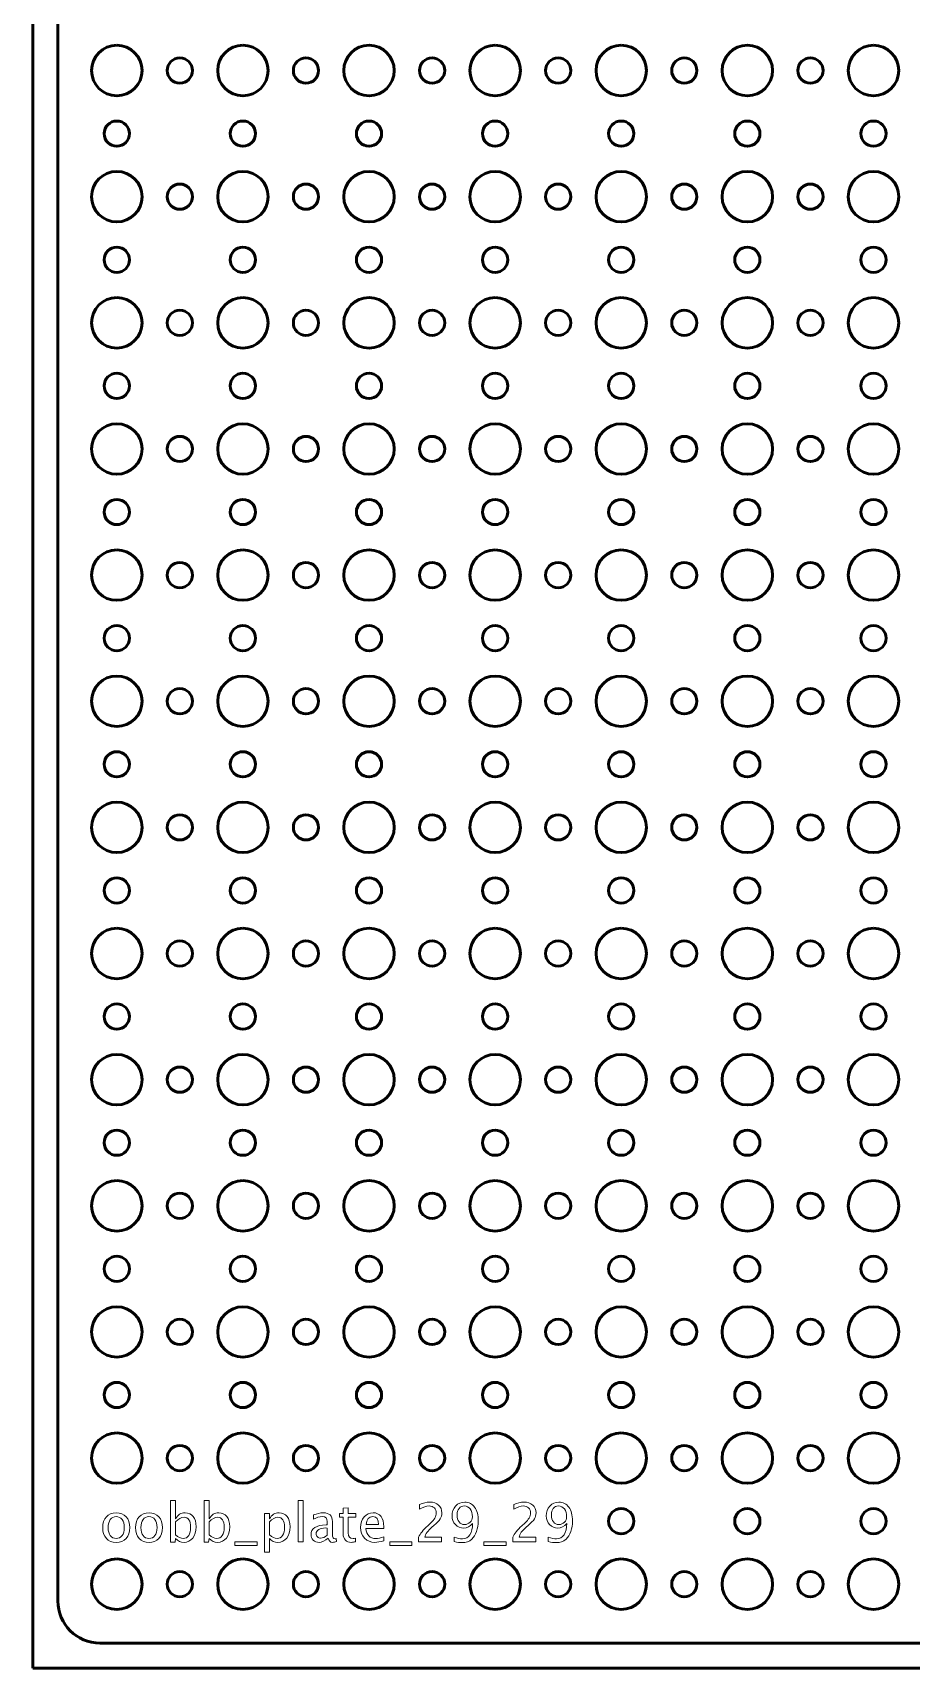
# Model space of a CAD drawing. Header units: centimetres. Extents: x -60 to 64, y -83 to 107.
# Drawn here: x -22 to -11.55, y 32 to 51.45 of the extents above; entities that cross this region are included whole.
import ezdxf

# ---------------------------------------------------------------- set-up
doc = ezdxf.new("R2010")
doc.units = ezdxf.units.CM
doc.header["$MEASUREMENT"] = 0
doc.layers.add('Layer 1', color=7, linetype='Continuous')

msp = doc.modelspace()

# ---------------------------------------------------------------- linework, layer by layer
at = {"layer": 'Layer 1', "color": 4, "lineweight": 53}
msp.add_lwpolyline([(-22, 32), (22, 32), (22, 76), (-22, 76), (-22, 32)], close=True, dxfattribs=at)
at = {"layer": 'Layer 1', "color": 6, "lineweight": 53}
for centre, major_axis in [((-20.99999, 50.99999), (0, 0.30001)), ((-19.49999, 50.99999), (0, 0.30001)), ((-17.99999, 50.99999), (0, 0.30001)), ((-16.49999, 50.99999), (0, 0.30001)), ((-14.99999, 50.99999), (0, 0.30001)), ((-13.49999, 50.99999), (0, 0.30001)), ((-11.99999, 50.99999), (0, 0.30001)), ((-20.25, 51), (0, 0.15)), ((-18.75, 51), (0, 0.15)), ((-17.25, 51), (0, 0.15)), ((-15.75, 51), (0, 0.15)), ((-14.25, 51), (0, 0.15)), ((-12.75, 51), (0, 0.15)), ((-21, 50.25), (0, 0.15)), ((-19.5, 50.25), (0, 0.15)), ((-18, 50.25), (0, 0.15)), ((-16.5, 50.25), (0, 0.15)), ((-15, 50.25), (0, 0.15)), ((-13.5, 50.25), (0, 0.15)), ((-12, 50.25), (0, 0.15)), ((-20.99999, 49.49999), (0, 0.30001)), ((-19.49999, 49.49999), (0, 0.30001)), ((-17.99999, 49.49999), (0, 0.30001)), ((-16.49999, 49.49999), (0, 0.30001)), ((-14.99999, 49.49999), (0, 0.30001)), ((-13.49999, 49.49999), (0, 0.30001)), ((-11.99999, 49.49999), (0, 0.30001)), ((-20.25, 49.5), (0, 0.15)), ((-18.75, 49.5), (0, 0.15)), ((-17.25, 49.5), (0, 0.15)), ((-15.75, 49.5), (0, 0.15)), ((-14.25, 49.5), (0, 0.15)), ((-12.75, 49.5), (0, 0.15)), ((-21, 48.75), (0, 0.15)), ((-19.5, 48.75), (0, 0.15)), ((-18, 48.75), (0, 0.15)), ((-16.5, 48.75), (0, 0.15)), ((-15, 48.75), (0, 0.15)), ((-13.5, 48.75), (0, 0.15)), ((-12, 48.75), (0, 0.15)), ((-20.99999, 47.99999), (0, 0.30001)), ((-19.49999, 47.99999), (0, 0.30001)), ((-17.99999, 47.99999), (0, 0.30001)), ((-16.49999, 47.99999), (0, 0.30001)), ((-14.99999, 47.99999), (0, 0.30001)), ((-13.49999, 47.99999), (0, 0.30001)), ((-11.99999, 47.99999), (0, 0.30001)), ((-20.25, 48), (0, 0.15)), ((-18.75, 48), (0, 0.15)), ((-17.25, 48), (0, 0.15)), ((-15.75, 48), (0, 0.15)), ((-14.25, 48), (0, 0.15)), ((-12.75, 48), (0, 0.15)), ((-21, 47.25), (0, 0.15)), ((-19.5, 47.25), (0, 0.15)), ((-18, 47.25), (0, 0.15)), ((-16.5, 47.25), (0, 0.15)), ((-15, 47.25), (0, 0.15)), ((-13.5, 47.25), (0, 0.15)), ((-12, 47.25), (0, 0.15)), ((-20.99999, 46.49999), (0, 0.30001)), ((-19.49999, 46.49999), (0, 0.30001)), ((-17.99999, 46.49999), (0, 0.30001)), ((-16.49999, 46.49999), (0, 0.30001)), ((-14.99999, 46.49999), (0, 0.30001)), ((-13.49999, 46.49999), (0, 0.30001)), ((-11.99999, 46.49999), (0, 0.30001)), ((-20.25, 46.5), (0, 0.15)), ((-18.75, 46.5), (0, 0.15)), ((-17.25, 46.5), (0, 0.15)), ((-15.75, 46.5), (0, 0.15)), ((-14.25, 46.5), (0, 0.15)), ((-12.75, 46.5), (0, 0.15)), ((-21, 45.75), (0, 0.15)), ((-19.5, 45.75), (0, 0.15)), ((-18, 45.75), (0, 0.15)), ((-16.5, 45.75), (0, 0.15)), ((-15, 45.75), (0, 0.15)), ((-13.5, 45.75), (0, 0.15)), ((-12, 45.75), (0, 0.15)), ((-20.99999, 44.99999), (0, 0.30001)), ((-20.25, 45), (0, 0.15)), ((-19.49999, 44.99999), (0, 0.30001)), ((-18.75, 45), (0, 0.15)), ((-17.99999, 44.99999), (0, 0.30001)), ((-17.25, 45), (0, 0.15)), ((-16.49999, 44.99999), (0, 0.30001)), ((-15.75, 45), (0, 0.15)), ((-14.99999, 44.99999), (0, 0.30001)), ((-14.25, 45), (0, 0.15)), ((-13.49999, 44.99999), (0, 0.30001)), ((-12.75, 45), (0, 0.15)), ((-11.99999, 44.99999), (0, 0.30001)), ((-21, 44.25), (0, 0.15)), ((-19.5, 44.25), (0, 0.15)), ((-18, 44.25), (0, 0.15)), ((-16.5, 44.25), (0, 0.15)), ((-15, 44.25), (0, 0.15)), ((-13.5, 44.25), (0, 0.15)), ((-12, 44.25), (0, 0.15)), ((-20.99999, 43.49999), (0, 0.30001)), ((-19.49999, 43.49999), (0, 0.30001)), ((-17.99999, 43.49999), (0, 0.30001)), ((-16.49999, 43.49999), (0, 0.30001)), ((-14.99999, 43.49999), (0, 0.30001)), ((-13.49999, 43.49999), (0, 0.30001)), ((-11.99999, 43.49999), (0, 0.30001)), ((-20.25, 43.5), (0, 0.15)), ((-18.75, 43.5), (0, 0.15)), ((-17.25, 43.5), (0, 0.15)), ((-15.75, 43.5), (0, 0.15)), ((-14.25, 43.5), (0, 0.15)), ((-12.75, 43.5), (0, 0.15)), ((-21, 42.75), (0, 0.15)), ((-19.5, 42.75), (0, 0.15)), ((-18, 42.75), (0, 0.15)), ((-16.5, 42.75), (0, 0.15)), ((-15, 42.75), (0, 0.15)), ((-13.5, 42.75), (0, 0.15)), ((-12, 42.75), (0, 0.15)), ((-20.99999, 41.99999), (0, 0.30001)), ((-19.49999, 41.99999), (0, 0.30001)), ((-17.99999, 41.99999), (0, 0.30001)), ((-16.49999, 41.99999), (0, 0.30001)), ((-14.99999, 41.99999), (0, 0.30001)), ((-13.49999, 41.99999), (0, 0.30001)), ((-11.99999, 41.99999), (0, 0.30001)), ((-20.25, 42), (0, 0.15)), ((-18.75, 42), (0, 0.15)), ((-17.25, 42), (0, 0.15)), ((-15.75, 42), (0, 0.15)), ((-14.25, 42), (0, 0.15)), ((-12.75, 42), (0, 0.15)), ((-21, 41.25), (0, 0.15)), ((-19.5, 41.25), (0, 0.15)), ((-18, 41.25), (0, 0.15)), ((-16.5, 41.25), (0, 0.15)), ((-15, 41.25), (0, 0.15)), ((-13.5, 41.25), (0, 0.15)), ((-12, 41.25), (0, 0.15)), ((-20.99999, 40.49999), (0, 0.30001)), ((-19.49999, 40.49999), (0, 0.30001)), ((-17.99999, 40.49999), (0, 0.30001)), ((-16.49999, 40.49999), (0, 0.30001)), ((-14.99999, 40.49999), (0, 0.30001)), ((-13.49999, 40.49999), (0, 0.30001)), ((-11.99999, 40.49999), (0, 0.30001)), ((-20.25, 40.5), (0, 0.15)), ((-18.75, 40.5), (0, 0.15)), ((-17.25, 40.5), (0, 0.15)), ((-15.75, 40.5), (0, 0.15)), ((-14.25, 40.5), (0, 0.15)), ((-12.75, 40.5), (0, 0.15)), ((-21, 39.75), (0, 0.15)), ((-19.5, 39.75), (0, 0.15)), ((-18, 39.75), (0, 0.15)), ((-16.5, 39.75), (0, 0.15)), ((-15, 39.75), (0, 0.15)), ((-13.5, 39.75), (0, 0.15)), ((-12, 39.75), (0, 0.15)), ((-20.99999, 38.99999), (0, 0.30001)), ((-19.49999, 38.99999), (0, 0.30001)), ((-17.99999, 38.99999), (0, 0.30001)), ((-16.49999, 38.99999), (0, 0.30001)), ((-14.99999, 38.99999), (0, 0.30001)), ((-13.49999, 38.99999), (0, 0.30001)), ((-11.99999, 38.99999), (0, 0.30001)), ((-20.25, 39), (0, 0.15)), ((-18.75, 39), (0, 0.15)), ((-17.25, 39), (0, 0.15)), ((-15.75, 39), (0, 0.15)), ((-14.25, 39), (0, 0.15)), ((-12.75, 39), (0, 0.15)), ((-21, 38.25), (0, 0.15)), ((-19.5, 38.25), (0, 0.15)), ((-18, 38.25), (0, 0.15)), ((-16.5, 38.25), (0, 0.15)), ((-15, 38.25), (0, 0.15)), ((-13.5, 38.25), (0, 0.15)), ((-12, 38.25), (0, 0.15)), ((-20.99999, 37.49999), (0, 0.30001)), ((-19.49999, 37.49999), (0, 0.30001)), ((-17.99999, 37.49999), (0, 0.30001)), ((-16.49999, 37.49999), (0, 0.30001)), ((-14.99999, 37.49999), (0, 0.30001)), ((-13.49999, 37.49999), (0, 0.30001)), ((-11.99999, 37.49999), (0, 0.30001)), ((-20.25, 37.5), (0, 0.15)), ((-18.75, 37.5), (0, 0.15)), ((-17.25, 37.5), (0, 0.15)), ((-15.75, 37.5), (0, 0.15)), ((-14.25, 37.5), (0, 0.15)), ((-12.75, 37.5), (0, 0.15)), ((-21, 36.75), (0, 0.15)), ((-19.5, 36.75), (0, 0.15)), ((-18, 36.75), (0, 0.15)), ((-16.5, 36.75), (0, 0.15)), ((-15, 36.75), (0, 0.15)), ((-13.5, 36.75), (0, 0.15)), ((-12, 36.75), (0, 0.15)), ((-20.99999, 35.99999), (0, 0.30001)), ((-19.49999, 35.99999), (0, 0.30001)), ((-17.99999, 35.99999), (0, 0.30001)), ((-16.49999, 35.99999), (0, 0.30001)), ((-14.99999, 35.99999), (0, 0.30001)), ((-13.49999, 35.99999), (0, 0.30001)), ((-11.99999, 35.99999), (0, 0.30001)), ((-20.25, 36), (0, 0.15)), ((-18.75, 36), (0, 0.15)), ((-17.25, 36), (0, 0.15)), ((-15.75, 36), (0, 0.15)), ((-14.25, 36), (0, 0.15)), ((-12.75, 36), (0, 0.15)), ((-21, 35.25), (0, 0.15)), ((-19.5, 35.25), (0, 0.15)), ((-18, 35.25), (0, 0.15)), ((-16.5, 35.25), (0, 0.15)), ((-15, 35.25), (0, 0.15)), ((-13.5, 35.25), (0, 0.15)), ((-12, 35.25), (0, 0.15)), ((-20.99999, 34.49999), (0, 0.30001)), ((-20.25, 34.5), (0, 0.15)), ((-19.49999, 34.49999), (0, 0.30001)), ((-18.75, 34.5), (0, 0.15)), ((-17.99999, 34.49999), (0, 0.30001)), ((-17.25, 34.5), (0, 0.15)), ((-16.49999, 34.49999), (0, 0.30001)), ((-15.75, 34.5), (0, 0.15)), ((-14.99999, 34.49999), (0, 0.30001)), ((-14.25, 34.5), (0, 0.15)), ((-13.49999, 34.49999), (0, 0.30001)), ((-12.75, 34.5), (0, 0.15)), ((-11.99999, 34.49999), (0, 0.30001)), ((-15, 33.75), (0, 0.15)), ((-13.5, 33.75), (0, 0.15)), ((-12, 33.75), (0, 0.15)), ((-20.99999, 32.99999), (0, 0.30001)), ((-19.49999, 32.99999), (0, 0.30001)), ((-17.99999, 32.99999), (0, 0.30001)), ((-16.49999, 32.99999), (0, 0.30001)), ((-14.99999, 32.99999), (0, 0.30001)), ((-13.49999, 32.99999), (0, 0.30001)), ((-11.99999, 32.99999), (0, 0.30001)), ((-20.25, 33), (0, 0.15)), ((-18.75, 33), (0, 0.15)), ((-17.25, 33), (0, 0.15)), ((-15.75, 33), (0, 0.15)), ((-14.25, 33), (0, 0.15)), ((-12.75, 33), (0, 0.15))]:
    msp.add_ellipse(centre, major_axis=major_axis, ratio=1, dxfattribs=at)
msp.add_open_spline([(-21.7, 32.8), (-21.7, 32.8), (-21.7, 75.2), (-21.7, 75.2), (-21.7, 75.2), (-21.7, 75.47614), (-21.47614, 75.7), (-21.2, 75.7), (-21.2, 75.7), (-21.2, 75.7), (21.2, 75.7), (21.2, 75.7), (21.2, 75.7), (21.47614, 75.7), (21.7, 75.47614), (21.7, 75.2), (21.7, 75.2), (21.7, 75.2), (21.7, 32.8), (21.7, 32.8), (21.7, 32.8), (21.7, 32.52386), (21.47614, 32.3), (21.2, 32.3), (21.2, 32.3), (21.2, 32.3), (-21.2, 32.3), (-21.2, 32.3), (-21.2, 32.3), (-21.47614, 32.3), (-21.7, 32.52386), (-21.7, 32.8)], degree=3, knots=[0, 0, 0, 0, 0.11111111, 0.11111111, 0.11111111, 0.11111111, 0.22222222, 0.22222222, 0.22222222, 0.22222222, 0.33333333, 0.33333333, 0.33333333, 0.33333333, 0.44444444, 0.44444444, 0.44444444, 0.44444444, 0.55555556, 0.55555556, 0.55555556, 0.55555556, 0.66666667, 0.66666667, 0.66666667, 0.66666667, 0.77777778, 0.77777778, 0.77777778, 0.77777778, 1, 1, 1, 1], dxfattribs=at)
at = {"layer": 'Layer 1', "color": 5, "lineweight": 9}
for points, knots in [([(-21.00683, 33.49769), (-21.05626, 33.49769), (-21.09542, 33.51346), (-21.1242, 33.545), (-21.1242, 33.545), (-21.1531, 33.57654), (-21.16749, 33.6194), (-21.16749, 33.67348), (-21.16749, 33.67348), (-21.16749, 33.72745), (-21.1531, 33.77021), (-21.1242, 33.80164), (-21.1242, 33.80164), (-21.09542, 33.83308), (-21.05626, 33.84885), (-21.00683, 33.84885), (-21.00683, 33.84885), (-20.95741, 33.84885), (-20.91825, 33.83308), (-20.88947, 33.80164), (-20.88947, 33.80164), (-20.86057, 33.77021), (-20.84618, 33.72745), (-20.84618, 33.67348), (-20.84618, 33.67348), (-20.84618, 33.6194), (-20.86057, 33.57654), (-20.88947, 33.545), (-20.88947, 33.545), (-20.91825, 33.51346), (-20.95741, 33.49769), (-21.00683, 33.49769)], [0, 0, 0, 0, 0.11111111, 0.11111111, 0.11111111, 0.11111111, 0.22222222, 0.22222222, 0.22222222, 0.22222222, 0.33333333, 0.33333333, 0.33333333, 0.33333333, 0.44444444, 0.44444444, 0.44444444, 0.44444444, 0.55555556, 0.55555556, 0.55555556, 0.55555556, 0.66666667, 0.66666667, 0.66666667, 0.66666667, 0.77777778, 0.77777778, 0.77777778, 0.77777778, 1, 1, 1, 1]), ([(-20.61673, 33.49769), (-20.66616, 33.49769), (-20.70532, 33.51346), (-20.7341, 33.545), (-20.7341, 33.545), (-20.763, 33.57654), (-20.77739, 33.6194), (-20.77739, 33.67348), (-20.77739, 33.67348), (-20.77739, 33.72745), (-20.763, 33.77021), (-20.7341, 33.80164), (-20.7341, 33.80164), (-20.70532, 33.83308), (-20.66616, 33.84885), (-20.61673, 33.84885), (-20.61673, 33.84885), (-20.56731, 33.84885), (-20.52815, 33.83308), (-20.49937, 33.80164), (-20.49937, 33.80164), (-20.47047, 33.77021), (-20.45608, 33.72745), (-20.45608, 33.67348), (-20.45608, 33.67348), (-20.45608, 33.6194), (-20.47047, 33.57654), (-20.49937, 33.545), (-20.49937, 33.545), (-20.52815, 33.51346), (-20.56731, 33.49769), (-20.61673, 33.49769)], [0, 0, 0, 0, 0.11111111, 0.11111111, 0.11111111, 0.11111111, 0.22222222, 0.22222222, 0.22222222, 0.22222222, 0.33333333, 0.33333333, 0.33333333, 0.33333333, 0.44444444, 0.44444444, 0.44444444, 0.44444444, 0.55555556, 0.55555556, 0.55555556, 0.55555556, 0.66666667, 0.66666667, 0.66666667, 0.66666667, 0.77777778, 0.77777778, 0.77777778, 0.77777778, 1, 1, 1, 1]), ([(-20.36062, 33.5015), (-20.36062, 33.5015), (-20.36062, 33.9949), (-20.36062, 33.9949), (-20.36062, 33.9949), (-20.36062, 33.9949), (-20.29966, 33.9949), (-20.29966, 33.9949), (-20.29966, 33.9949), (-20.29966, 33.9949), (-20.29966, 33.77825), (-20.29966, 33.77825), (-20.29966, 33.77825), (-20.27468, 33.82535), (-20.23711, 33.84885), (-20.18705, 33.84885), (-20.18705, 33.84885), (-20.14652, 33.84885), (-20.11466, 33.83413), (-20.09138, 33.80461), (-20.09138, 33.80461), (-20.0681, 33.77508), (-20.05645, 33.73476), (-20.05645, 33.68364), (-20.05645, 33.68364), (-20.05645, 33.62797), (-20.06968, 33.58299), (-20.09604, 33.54891), (-20.09604, 33.54891), (-20.12239, 33.51473), (-20.1571, 33.49769), (-20.20007, 33.49769), (-20.20007, 33.49769), (-20.23997, 33.49769), (-20.2732, 33.51293), (-20.29966, 33.54352), (-20.29966, 33.54352), (-20.29966, 33.54352), (-20.30707, 33.5015), (-20.30707, 33.5015), (-20.30707, 33.5015), (-20.30707, 33.5015), (-20.36062, 33.5015), (-20.36062, 33.5015)], [0, 0, 0, 0, 0.08333333, 0.08333333, 0.08333333, 0.08333333, 0.16666667, 0.16666667, 0.16666667, 0.16666667, 0.25, 0.25, 0.25, 0.25, 0.33333333, 0.33333333, 0.33333333, 0.33333333, 0.41666667, 0.41666667, 0.41666667, 0.41666667, 0.5, 0.5, 0.5, 0.5, 0.58333333, 0.58333333, 0.58333333, 0.58333333, 0.66666667, 0.66666667, 0.66666667, 0.66666667, 0.75, 0.75, 0.75, 0.75, 0.83333333, 0.83333333, 0.83333333, 0.83333333, 1, 1, 1, 1]), ([(-19.96099, 33.5015), (-19.96099, 33.5015), (-19.96099, 33.9949), (-19.96099, 33.9949), (-19.96099, 33.9949), (-19.96099, 33.9949), (-19.90003, 33.9949), (-19.90003, 33.9949), (-19.90003, 33.9949), (-19.90003, 33.9949), (-19.90003, 33.77825), (-19.90003, 33.77825), (-19.90003, 33.77825), (-19.87505, 33.82535), (-19.83748, 33.84885), (-19.78742, 33.84885), (-19.78742, 33.84885), (-19.74689, 33.84885), (-19.71503, 33.83413), (-19.69175, 33.80461), (-19.69175, 33.80461), (-19.66847, 33.77508), (-19.65682, 33.73476), (-19.65682, 33.68364), (-19.65682, 33.68364), (-19.65682, 33.62797), (-19.67005, 33.58299), (-19.69641, 33.54891), (-19.69641, 33.54891), (-19.72276, 33.51473), (-19.75747, 33.49769), (-19.80044, 33.49769), (-19.80044, 33.49769), (-19.84034, 33.49769), (-19.87357, 33.51293), (-19.90003, 33.54352), (-19.90003, 33.54352), (-19.90003, 33.54352), (-19.90744, 33.5015), (-19.90744, 33.5015), (-19.90744, 33.5015), (-19.90744, 33.5015), (-19.96099, 33.5015), (-19.96099, 33.5015)], [0, 0, 0, 0, 0.08333333, 0.08333333, 0.08333333, 0.08333333, 0.16666667, 0.16666667, 0.16666667, 0.16666667, 0.25, 0.25, 0.25, 0.25, 0.33333333, 0.33333333, 0.33333333, 0.33333333, 0.41666667, 0.41666667, 0.41666667, 0.41666667, 0.5, 0.5, 0.5, 0.5, 0.58333333, 0.58333333, 0.58333333, 0.58333333, 0.66666667, 0.66666667, 0.66666667, 0.66666667, 0.75, 0.75, 0.75, 0.75, 0.83333333, 0.83333333, 0.83333333, 0.83333333, 1, 1, 1, 1]), ([(-19.24386, 33.38275), (-19.24386, 33.38275), (-19.24386, 33.84186), (-19.24386, 33.84186), (-19.24386, 33.84186), (-19.24386, 33.84186), (-19.1829, 33.84186), (-19.1829, 33.84186), (-19.1829, 33.84186), (-19.1829, 33.84186), (-19.1829, 33.77825), (-19.1829, 33.77825), (-19.1829, 33.77825), (-19.15792, 33.82535), (-19.12035, 33.84885), (-19.07029, 33.84885), (-19.07029, 33.84885), (-19.02976, 33.84885), (-18.9979, 33.83413), (-18.97462, 33.80461), (-18.97462, 33.80461), (-18.95134, 33.77508), (-18.93969, 33.73476), (-18.93969, 33.68364), (-18.93969, 33.68364), (-18.93969, 33.62797), (-18.95292, 33.58299), (-18.97928, 33.54891), (-18.97928, 33.54891), (-19.00563, 33.51473), (-19.04034, 33.49769), (-19.08331, 33.49769), (-19.08331, 33.49769), (-19.12321, 33.49769), (-19.15644, 33.51293), (-19.1829, 33.54352), (-19.1829, 33.54352), (-19.1829, 33.54352), (-19.1829, 33.38275), (-19.1829, 33.38275), (-19.1829, 33.38275), (-19.1829, 33.38275), (-19.24386, 33.38275), (-19.24386, 33.38275)], [0, 0, 0, 0, 0.08333333, 0.08333333, 0.08333333, 0.08333333, 0.16666667, 0.16666667, 0.16666667, 0.16666667, 0.25, 0.25, 0.25, 0.25, 0.33333333, 0.33333333, 0.33333333, 0.33333333, 0.41666667, 0.41666667, 0.41666667, 0.41666667, 0.5, 0.5, 0.5, 0.5, 0.58333333, 0.58333333, 0.58333333, 0.58333333, 0.66666667, 0.66666667, 0.66666667, 0.66666667, 0.75, 0.75, 0.75, 0.75, 0.83333333, 0.83333333, 0.83333333, 0.83333333, 1, 1, 1, 1]), ([(-18.84423, 33.50531), (-18.84423, 33.50531), (-18.84423, 33.9949), (-18.84423, 33.9949), (-18.84423, 33.9949), (-18.84423, 33.9949), (-18.78327, 33.9949), (-18.78327, 33.9949), (-18.78327, 33.9949), (-18.78327, 33.9949), (-18.78327, 33.50531), (-18.78327, 33.50531), (-18.78327, 33.50531), (-18.78327, 33.50531), (-18.84423, 33.50531), (-18.84423, 33.50531)], [0, 0, 0, 0, 0.2, 0.2, 0.2, 0.2, 0.4, 0.4, 0.4, 0.4, 0.6, 0.6, 0.6, 0.6, 1, 1, 1, 1]), ([(-18.48725, 33.54817), (-18.52387, 33.51452), (-18.55911, 33.49769), (-18.59298, 33.49769), (-18.59298, 33.49769), (-18.62081, 33.49769), (-18.64399, 33.50637), (-18.6623, 33.52383), (-18.6623, 33.52383), (-18.68071, 33.54129), (-18.68992, 33.56331), (-18.68992, 33.58987), (-18.68992, 33.58987), (-18.68992, 33.6266), (-18.67447, 33.65485), (-18.64356, 33.67454), (-18.64356, 33.67454), (-18.61266, 33.69422), (-18.56832, 33.70407), (-18.51053, 33.70407), (-18.51053, 33.70407), (-18.51053, 33.70407), (-18.49624, 33.70407), (-18.49624, 33.70407), (-18.49624, 33.70407), (-18.49624, 33.70407), (-18.49624, 33.7446), (-18.49624, 33.7446), (-18.49624, 33.7446), (-18.49624, 33.78365), (-18.51656, 33.80313), (-18.55731, 33.80313), (-18.55731, 33.80313), (-18.58885, 33.80313), (-18.62335, 33.79318), (-18.66071, 33.77328), (-18.66071, 33.77328), (-18.66071, 33.77328), (-18.66071, 33.82345), (-18.66071, 33.82345), (-18.66071, 33.82345), (-18.61965, 33.84038), (-18.58091, 33.84885), (-18.54461, 33.84885), (-18.54461, 33.84885), (-18.50725, 33.84885), (-18.47963, 33.84038), (-18.46195, 33.82334), (-18.46195, 33.82334), (-18.44417, 33.8063), (-18.43528, 33.78005), (-18.43528, 33.7446), (-18.43528, 33.7446), (-18.43528, 33.7446), (-18.43528, 33.59252), (-18.43528, 33.59252), (-18.43528, 33.59252), (-18.43528, 33.5577), (-18.4246, 33.54024), (-18.40311, 33.54024), (-18.40311, 33.54024), (-18.40047, 33.54024), (-18.39655, 33.54066), (-18.39136, 33.54151), (-18.39136, 33.54151), (-18.39136, 33.54151), (-18.38702, 33.50764), (-18.38702, 33.50764), (-18.38702, 33.50764), (-18.40089, 33.50097), (-18.41613, 33.49769), (-18.43285, 33.49769), (-18.43285, 33.49769), (-18.46132, 33.49769), (-18.47942, 33.51452), (-18.48725, 33.54817)], [0, 0, 0, 0, 0.05, 0.05, 0.05, 0.05, 0.1, 0.1, 0.1, 0.1, 0.15, 0.15, 0.15, 0.15, 0.2, 0.2, 0.2, 0.2, 0.25, 0.25, 0.25, 0.25, 0.3, 0.3, 0.3, 0.3, 0.35, 0.35, 0.35, 0.35, 0.4, 0.4, 0.4, 0.4, 0.45, 0.45, 0.45, 0.45, 0.5, 0.5, 0.5, 0.5, 0.55, 0.55, 0.55, 0.55, 0.6, 0.6, 0.6, 0.6, 0.65, 0.65, 0.65, 0.65, 0.7, 0.7, 0.7, 0.7, 0.75, 0.75, 0.75, 0.75, 0.8, 0.8, 0.8, 0.8, 0.85, 0.85, 0.85, 0.85, 0.9, 0.9, 0.9, 0.9, 1, 1, 1, 1]), ([(-18.15958, 33.50542), (-18.17842, 33.50023), (-18.19483, 33.49769), (-18.20869, 33.49769), (-18.20869, 33.49769), (-18.23981, 33.49769), (-18.26404, 33.50658), (-18.2814, 33.52436), (-18.2814, 33.52436), (-18.29886, 33.54214), (-18.30754, 33.5668), (-18.30754, 33.59844), (-18.30754, 33.59844), (-18.30754, 33.59844), (-18.30754, 33.79614), (-18.30754, 33.79614), (-18.30754, 33.79614), (-18.30754, 33.79614), (-18.34966, 33.79614), (-18.34966, 33.79614), (-18.34966, 33.79614), (-18.34966, 33.79614), (-18.34966, 33.84186), (-18.34966, 33.84186), (-18.34966, 33.84186), (-18.34966, 33.84186), (-18.30754, 33.84186), (-18.30754, 33.84186), (-18.30754, 33.84186), (-18.30754, 33.84186), (-18.30754, 33.90271), (-18.30754, 33.90271), (-18.30754, 33.90271), (-18.30754, 33.90271), (-18.24658, 33.90854), (-18.24658, 33.90854), (-18.24658, 33.90854), (-18.24658, 33.90854), (-18.24658, 33.84186), (-18.24658, 33.84186), (-18.24658, 33.84186), (-18.24658, 33.84186), (-18.15831, 33.84186), (-18.15831, 33.84186), (-18.15831, 33.84186), (-18.15831, 33.84186), (-18.15831, 33.79614), (-18.15831, 33.79614), (-18.15831, 33.79614), (-18.15831, 33.79614), (-18.24658, 33.79614), (-18.24658, 33.79614), (-18.24658, 33.79614), (-18.24658, 33.79614), (-18.24658, 33.60945), (-18.24658, 33.60945), (-18.24658, 33.60945), (-18.24658, 33.56542), (-18.22742, 33.54341), (-18.18922, 33.54341), (-18.18922, 33.54341), (-18.18107, 33.54341), (-18.17123, 33.54479), (-18.15958, 33.54743), (-18.15958, 33.54743), (-18.15958, 33.54743), (-18.15958, 33.50542), (-18.15958, 33.50542)], [0, 0, 0, 0, 0.05555556, 0.05555556, 0.05555556, 0.05555556, 0.11111111, 0.11111111, 0.11111111, 0.11111111, 0.16666667, 0.16666667, 0.16666667, 0.16666667, 0.22222222, 0.22222222, 0.22222222, 0.22222222, 0.27777778, 0.27777778, 0.27777778, 0.27777778, 0.33333333, 0.33333333, 0.33333333, 0.33333333, 0.38888889, 0.38888889, 0.38888889, 0.38888889, 0.44444444, 0.44444444, 0.44444444, 0.44444444, 0.5, 0.5, 0.5, 0.5, 0.55555556, 0.55555556, 0.55555556, 0.55555556, 0.61111111, 0.61111111, 0.61111111, 0.61111111, 0.66666667, 0.66666667, 0.66666667, 0.66666667, 0.72222222, 0.72222222, 0.72222222, 0.72222222, 0.77777778, 0.77777778, 0.77777778, 0.77777778, 0.83333333, 0.83333333, 0.83333333, 0.83333333, 0.88888889, 0.88888889, 0.88888889, 0.88888889, 1, 1, 1, 1]), ([(-17.82557, 33.51611), (-17.86653, 33.50383), (-17.90156, 33.49769), (-17.93077, 33.49769), (-17.93077, 33.49769), (-17.98062, 33.49769), (-18.02115, 33.5142), (-18.05238, 33.54711), (-18.05238, 33.54711), (-18.0836, 33.58003), (-18.09926, 33.62268), (-18.09926, 33.67517), (-18.09926, 33.67517), (-18.09926, 33.72608), (-18.0855, 33.76788), (-18.05788, 33.80059), (-18.05788, 33.80059), (-18.03026, 33.83318), (-17.99491, 33.84948), (-17.95183, 33.84948), (-17.95183, 33.84948), (-17.91109, 33.84948), (-17.87955, 33.83498), (-17.85732, 33.80598), (-17.85732, 33.80598), (-17.8351, 33.77698), (-17.82399, 33.73592), (-17.82399, 33.68269), (-17.82399, 33.68269), (-17.82399, 33.68269), (-17.8243, 33.66406), (-17.8243, 33.66406), (-17.8243, 33.66406), (-17.8243, 33.66406), (-18.03703, 33.66406), (-18.03703, 33.66406), (-18.03703, 33.66406), (-18.02814, 33.58363), (-17.98888, 33.54341), (-17.91934, 33.54341), (-17.91934, 33.54341), (-17.89384, 33.54341), (-17.86262, 33.55061), (-17.82557, 33.565), (-17.82557, 33.565), (-17.82557, 33.565), (-17.82557, 33.51611), (-17.82557, 33.51611)], [0, 0, 0, 0, 0.07692308, 0.07692308, 0.07692308, 0.07692308, 0.15384615, 0.15384615, 0.15384615, 0.15384615, 0.23076923, 0.23076923, 0.23076923, 0.23076923, 0.30769231, 0.30769231, 0.30769231, 0.30769231, 0.38461538, 0.38461538, 0.38461538, 0.38461538, 0.46153846, 0.46153846, 0.46153846, 0.46153846, 0.53846154, 0.53846154, 0.53846154, 0.53846154, 0.61538462, 0.61538462, 0.61538462, 0.61538462, 0.69230769, 0.69230769, 0.69230769, 0.69230769, 0.76923077, 0.76923077, 0.76923077, 0.76923077, 0.84615385, 0.84615385, 0.84615385, 0.84615385, 1, 1, 1, 1]), ([(-17.40954, 33.50531), (-17.40954, 33.50531), (-17.40954, 33.55865), (-17.40954, 33.55865), (-17.40954, 33.55865), (-17.39176, 33.60024), (-17.35589, 33.64565), (-17.30181, 33.69465), (-17.30181, 33.69465), (-17.30181, 33.69465), (-17.26688, 33.72597), (-17.26688, 33.72597), (-17.26688, 33.72597), (-17.2219, 33.76682), (-17.19936, 33.80725), (-17.19936, 33.84747), (-17.19936, 33.84747), (-17.19936, 33.87319), (-17.20709, 33.8933), (-17.22243, 33.90801), (-17.22243, 33.90801), (-17.23778, 33.92272), (-17.25905, 33.93013), (-17.28604, 33.93013), (-17.28604, 33.93013), (-17.31758, 33.93013), (-17.35493, 33.91806), (-17.39811, 33.89393), (-17.39811, 33.89393), (-17.39811, 33.89393), (-17.39811, 33.94727), (-17.39811, 33.94727), (-17.39811, 33.94727), (-17.35737, 33.96632), (-17.31683, 33.97585), (-17.27641, 33.97585), (-17.27641, 33.97585), (-17.23344, 33.97585), (-17.19894, 33.96431), (-17.1729, 33.94113), (-17.1729, 33.94113), (-17.14697, 33.91795), (-17.13395, 33.88726), (-17.13395, 33.84895), (-17.13395, 33.84895), (-17.13395, 33.82143), (-17.14052, 33.79699), (-17.15364, 33.77571), (-17.15364, 33.77571), (-17.16687, 33.75434), (-17.19132, 33.72851), (-17.22719, 33.69803), (-17.22719, 33.69803), (-17.22719, 33.69803), (-17.25079, 33.67792), (-17.25079, 33.67792), (-17.25079, 33.67792), (-17.2999, 33.63633), (-17.32826, 33.59654), (-17.33588, 33.55865), (-17.33588, 33.55865), (-17.33588, 33.55865), (-17.13586, 33.55865), (-17.13586, 33.55865), (-17.13586, 33.55865), (-17.13586, 33.55865), (-17.13586, 33.50531), (-17.13586, 33.50531), (-17.13586, 33.50531), (-17.13586, 33.50531), (-17.40954, 33.50531), (-17.40954, 33.50531)], [0, 0, 0, 0, 0.05263158, 0.05263158, 0.05263158, 0.05263158, 0.10526316, 0.10526316, 0.10526316, 0.10526316, 0.15789474, 0.15789474, 0.15789474, 0.15789474, 0.21052632, 0.21052632, 0.21052632, 0.21052632, 0.26315789, 0.26315789, 0.26315789, 0.26315789, 0.31578947, 0.31578947, 0.31578947, 0.31578947, 0.36842105, 0.36842105, 0.36842105, 0.36842105, 0.42105263, 0.42105263, 0.42105263, 0.42105263, 0.47368421, 0.47368421, 0.47368421, 0.47368421, 0.52631579, 0.52631579, 0.52631579, 0.52631579, 0.57894737, 0.57894737, 0.57894737, 0.57894737, 0.63157895, 0.63157895, 0.63157895, 0.63157895, 0.68421053, 0.68421053, 0.68421053, 0.68421053, 0.73684211, 0.73684211, 0.73684211, 0.73684211, 0.78947368, 0.78947368, 0.78947368, 0.78947368, 0.84210526, 0.84210526, 0.84210526, 0.84210526, 0.89473684, 0.89473684, 0.89473684, 0.89473684, 1, 1, 1, 1]), ([(-16.98833, 33.50785), (-16.98833, 33.50785), (-16.98833, 33.55992), (-16.98833, 33.55992), (-16.98833, 33.55992), (-16.94949, 33.54637), (-16.91647, 33.5396), (-16.88916, 33.5396), (-16.88916, 33.5396), (-16.85117, 33.5396), (-16.82143, 33.55579), (-16.80005, 33.58818), (-16.80005, 33.58818), (-16.77867, 33.62056), (-16.76798, 33.66565), (-16.76798, 33.72333), (-16.76798, 33.72333), (-16.79899, 33.68512), (-16.83424, 33.66597), (-16.87382, 33.66597), (-16.87382, 33.66597), (-16.91245, 33.66597), (-16.94526, 33.68015), (-16.97214, 33.70862), (-16.97214, 33.70862), (-16.99902, 33.73709), (-17.01246, 33.77169), (-17.01246, 33.81265), (-17.01246, 33.81265), (-17.01246, 33.85964), (-16.99817, 33.89859), (-16.96949, 33.92949), (-16.96949, 33.92949), (-16.94092, 33.96039), (-16.90493, 33.97585), (-16.86154, 33.97585), (-16.86154, 33.97585), (-16.81169, 33.97585), (-16.77243, 33.95584), (-16.74375, 33.91584), (-16.74375, 33.91584), (-16.71507, 33.87583), (-16.70067, 33.82112), (-16.70067, 33.75158), (-16.70067, 33.75158), (-16.70067, 33.70735), (-16.70755, 33.66575), (-16.72142, 33.62681), (-16.72142, 33.62681), (-16.73528, 33.58775), (-16.7538, 33.55749), (-16.77719, 33.53579), (-16.77719, 33.53579), (-16.80704, 33.50785), (-16.84641, 33.49388), (-16.89509, 33.49388), (-16.89509, 33.49388), (-16.91911, 33.49388), (-16.95012, 33.49854), (-16.98833, 33.50785)], [0, 0, 0, 0, 0.0625, 0.0625, 0.0625, 0.0625, 0.125, 0.125, 0.125, 0.125, 0.1875, 0.1875, 0.1875, 0.1875, 0.25, 0.25, 0.25, 0.25, 0.3125, 0.3125, 0.3125, 0.3125, 0.375, 0.375, 0.375, 0.375, 0.4375, 0.4375, 0.4375, 0.4375, 0.5, 0.5, 0.5, 0.5, 0.5625, 0.5625, 0.5625, 0.5625, 0.625, 0.625, 0.625, 0.625, 0.6875, 0.6875, 0.6875, 0.6875, 0.75, 0.75, 0.75, 0.75, 0.8125, 0.8125, 0.8125, 0.8125, 0.875, 0.875, 0.875, 0.875, 1, 1, 1, 1]), ([(-16.9515, 33.82302), (-16.9515, 33.7881), (-16.94356, 33.76047), (-16.92769, 33.74015), (-16.92769, 33.74015), (-16.91181, 33.71994), (-16.89043, 33.70978), (-16.86345, 33.70978), (-16.86345, 33.70978), (-16.83752, 33.70978), (-16.8154, 33.71856), (-16.79719, 33.73613), (-16.79719, 33.73613), (-16.77899, 33.7537), (-16.76989, 33.77497), (-16.76989, 33.79974), (-16.76989, 33.79974), (-16.76989, 33.8389), (-16.77867, 33.87044), (-16.79635, 33.89425), (-16.79635, 33.89425), (-16.81392, 33.91817), (-16.83699, 33.93013), (-16.86567, 33.93013), (-16.86567, 33.93013), (-16.89244, 33.93013), (-16.9134, 33.9206), (-16.92864, 33.90155), (-16.92864, 33.90155), (-16.94388, 33.8825), (-16.9515, 33.85636), (-16.9515, 33.82302)], [0, 0, 0, 0, 0.11111111, 0.11111111, 0.11111111, 0.11111111, 0.22222222, 0.22222222, 0.22222222, 0.22222222, 0.33333333, 0.33333333, 0.33333333, 0.33333333, 0.44444444, 0.44444444, 0.44444444, 0.44444444, 0.55555556, 0.55555556, 0.55555556, 0.55555556, 0.66666667, 0.66666667, 0.66666667, 0.66666667, 0.77777778, 0.77777778, 0.77777778, 0.77777778, 1, 1, 1, 1]), ([(-16.28898, 33.50531), (-16.28898, 33.50531), (-16.28898, 33.55865), (-16.28898, 33.55865), (-16.28898, 33.55865), (-16.2712, 33.60024), (-16.23533, 33.64565), (-16.18125, 33.69465), (-16.18125, 33.69465), (-16.18125, 33.69465), (-16.14632, 33.72597), (-16.14632, 33.72597), (-16.14632, 33.72597), (-16.10134, 33.76682), (-16.0788, 33.80725), (-16.0788, 33.84747), (-16.0788, 33.84747), (-16.0788, 33.87319), (-16.08653, 33.8933), (-16.10187, 33.90801), (-16.10187, 33.90801), (-16.11722, 33.92272), (-16.13849, 33.93013), (-16.16548, 33.93013), (-16.16548, 33.93013), (-16.19702, 33.93013), (-16.23437, 33.91806), (-16.27755, 33.89393), (-16.27755, 33.89393), (-16.27755, 33.89393), (-16.27755, 33.94727), (-16.27755, 33.94727), (-16.27755, 33.94727), (-16.23681, 33.96632), (-16.19627, 33.97585), (-16.15585, 33.97585), (-16.15585, 33.97585), (-16.11288, 33.97585), (-16.07838, 33.96431), (-16.05234, 33.94113), (-16.05234, 33.94113), (-16.02641, 33.91795), (-16.01339, 33.88726), (-16.01339, 33.84895), (-16.01339, 33.84895), (-16.01339, 33.82143), (-16.01996, 33.79699), (-16.03308, 33.77571), (-16.03308, 33.77571), (-16.04631, 33.75434), (-16.07076, 33.72851), (-16.10663, 33.69803), (-16.10663, 33.69803), (-16.10663, 33.69803), (-16.13023, 33.67792), (-16.13023, 33.67792), (-16.13023, 33.67792), (-16.17934, 33.63633), (-16.2077, 33.59654), (-16.21532, 33.55865), (-16.21532, 33.55865), (-16.21532, 33.55865), (-16.0153, 33.55865), (-16.0153, 33.55865), (-16.0153, 33.55865), (-16.0153, 33.55865), (-16.0153, 33.50531), (-16.0153, 33.50531), (-16.0153, 33.50531), (-16.0153, 33.50531), (-16.28898, 33.50531), (-16.28898, 33.50531)], [0, 0, 0, 0, 0.05263158, 0.05263158, 0.05263158, 0.05263158, 0.10526316, 0.10526316, 0.10526316, 0.10526316, 0.15789474, 0.15789474, 0.15789474, 0.15789474, 0.21052632, 0.21052632, 0.21052632, 0.21052632, 0.26315789, 0.26315789, 0.26315789, 0.26315789, 0.31578947, 0.31578947, 0.31578947, 0.31578947, 0.36842105, 0.36842105, 0.36842105, 0.36842105, 0.42105263, 0.42105263, 0.42105263, 0.42105263, 0.47368421, 0.47368421, 0.47368421, 0.47368421, 0.52631579, 0.52631579, 0.52631579, 0.52631579, 0.57894737, 0.57894737, 0.57894737, 0.57894737, 0.63157895, 0.63157895, 0.63157895, 0.63157895, 0.68421053, 0.68421053, 0.68421053, 0.68421053, 0.73684211, 0.73684211, 0.73684211, 0.73684211, 0.78947368, 0.78947368, 0.78947368, 0.78947368, 0.84210526, 0.84210526, 0.84210526, 0.84210526, 0.89473684, 0.89473684, 0.89473684, 0.89473684, 1, 1, 1, 1]), ([(-15.86777, 33.50785), (-15.86777, 33.50785), (-15.86777, 33.55992), (-15.86777, 33.55992), (-15.86777, 33.55992), (-15.82893, 33.54637), (-15.79591, 33.5396), (-15.7686, 33.5396), (-15.7686, 33.5396), (-15.73061, 33.5396), (-15.70087, 33.55579), (-15.67949, 33.58818), (-15.67949, 33.58818), (-15.65811, 33.62056), (-15.64742, 33.66565), (-15.64742, 33.72333), (-15.64742, 33.72333), (-15.67843, 33.68512), (-15.71368, 33.66597), (-15.75326, 33.66597), (-15.75326, 33.66597), (-15.79189, 33.66597), (-15.8247, 33.68015), (-15.85158, 33.70862), (-15.85158, 33.70862), (-15.87846, 33.73709), (-15.8919, 33.77169), (-15.8919, 33.81265), (-15.8919, 33.81265), (-15.8919, 33.85964), (-15.87761, 33.89859), (-15.84893, 33.92949), (-15.84893, 33.92949), (-15.82036, 33.96039), (-15.78437, 33.97585), (-15.74098, 33.97585), (-15.74098, 33.97585), (-15.69113, 33.97585), (-15.65187, 33.95584), (-15.62319, 33.91584), (-15.62319, 33.91584), (-15.59451, 33.87583), (-15.58011, 33.82112), (-15.58011, 33.75158), (-15.58011, 33.75158), (-15.58011, 33.70735), (-15.58699, 33.66575), (-15.60086, 33.62681), (-15.60086, 33.62681), (-15.61472, 33.58775), (-15.63324, 33.55749), (-15.65663, 33.53579), (-15.65663, 33.53579), (-15.68648, 33.50785), (-15.72585, 33.49388), (-15.77453, 33.49388), (-15.77453, 33.49388), (-15.79855, 33.49388), (-15.82956, 33.49854), (-15.86777, 33.50785)], [0, 0, 0, 0, 0.0625, 0.0625, 0.0625, 0.0625, 0.125, 0.125, 0.125, 0.125, 0.1875, 0.1875, 0.1875, 0.1875, 0.25, 0.25, 0.25, 0.25, 0.3125, 0.3125, 0.3125, 0.3125, 0.375, 0.375, 0.375, 0.375, 0.4375, 0.4375, 0.4375, 0.4375, 0.5, 0.5, 0.5, 0.5, 0.5625, 0.5625, 0.5625, 0.5625, 0.625, 0.625, 0.625, 0.625, 0.6875, 0.6875, 0.6875, 0.6875, 0.75, 0.75, 0.75, 0.75, 0.8125, 0.8125, 0.8125, 0.8125, 0.875, 0.875, 0.875, 0.875, 1, 1, 1, 1]), ([(-15.83094, 33.82302), (-15.83094, 33.7881), (-15.823, 33.76047), (-15.80713, 33.74015), (-15.80713, 33.74015), (-15.79125, 33.71994), (-15.76987, 33.70978), (-15.74289, 33.70978), (-15.74289, 33.70978), (-15.71696, 33.70978), (-15.69484, 33.71856), (-15.67663, 33.73613), (-15.67663, 33.73613), (-15.65843, 33.7537), (-15.64933, 33.77497), (-15.64933, 33.79974), (-15.64933, 33.79974), (-15.64933, 33.8389), (-15.65811, 33.87044), (-15.67579, 33.89425), (-15.67579, 33.89425), (-15.69336, 33.91817), (-15.71643, 33.93013), (-15.74511, 33.93013), (-15.74511, 33.93013), (-15.77188, 33.93013), (-15.79284, 33.9206), (-15.80808, 33.90155), (-15.80808, 33.90155), (-15.82332, 33.8825), (-15.83094, 33.85636), (-15.83094, 33.82302)], [0, 0, 0, 0, 0.11111111, 0.11111111, 0.11111111, 0.11111111, 0.22222222, 0.22222222, 0.22222222, 0.22222222, 0.33333333, 0.33333333, 0.33333333, 0.33333333, 0.44444444, 0.44444444, 0.44444444, 0.44444444, 0.55555556, 0.55555556, 0.55555556, 0.55555556, 0.66666667, 0.66666667, 0.66666667, 0.66666667, 0.77777778, 0.77777778, 0.77777778, 0.77777778, 1, 1, 1, 1]), ([(-21.00694, 33.54341), (-20.97678, 33.54341), (-20.95328, 33.55473), (-20.93656, 33.57749), (-20.93656, 33.57749), (-20.91995, 33.60014), (-20.91158, 33.6322), (-20.91158, 33.67348), (-20.91158, 33.67348), (-20.91158, 33.71465), (-20.91995, 33.74661), (-20.93656, 33.76926), (-20.93656, 33.76926), (-20.95328, 33.7918), (-20.97678, 33.80313), (-21.00694, 33.80313), (-21.00694, 33.80313), (-21.03721, 33.80313), (-21.0607, 33.7918), (-21.07721, 33.76926), (-21.07721, 33.76926), (-21.09383, 33.74661), (-21.10208, 33.71465), (-21.10208, 33.67348), (-21.10208, 33.67348), (-21.10208, 33.6322), (-21.09383, 33.60014), (-21.07721, 33.57749), (-21.07721, 33.57749), (-21.0607, 33.55473), (-21.03721, 33.54341), (-21.00694, 33.54341)], [0, 0, 0, 0, 0.11111111, 0.11111111, 0.11111111, 0.11111111, 0.22222222, 0.22222222, 0.22222222, 0.22222222, 0.33333333, 0.33333333, 0.33333333, 0.33333333, 0.44444444, 0.44444444, 0.44444444, 0.44444444, 0.55555556, 0.55555556, 0.55555556, 0.55555556, 0.66666667, 0.66666667, 0.66666667, 0.66666667, 0.77777778, 0.77777778, 0.77777778, 0.77777778, 1, 1, 1, 1]), ([(-20.61684, 33.54341), (-20.58668, 33.54341), (-20.56318, 33.55473), (-20.54646, 33.57749), (-20.54646, 33.57749), (-20.52985, 33.60014), (-20.52148, 33.6322), (-20.52148, 33.67348), (-20.52148, 33.67348), (-20.52148, 33.71465), (-20.52985, 33.74661), (-20.54646, 33.76926), (-20.54646, 33.76926), (-20.56318, 33.7918), (-20.58668, 33.80313), (-20.61684, 33.80313), (-20.61684, 33.80313), (-20.64711, 33.80313), (-20.6706, 33.7918), (-20.68711, 33.76926), (-20.68711, 33.76926), (-20.70373, 33.74661), (-20.71198, 33.71465), (-20.71198, 33.67348), (-20.71198, 33.67348), (-20.71198, 33.6322), (-20.70373, 33.60014), (-20.68711, 33.57749), (-20.68711, 33.57749), (-20.6706, 33.55473), (-20.64711, 33.54341), (-20.61684, 33.54341)], [0, 0, 0, 0, 0.11111111, 0.11111111, 0.11111111, 0.11111111, 0.22222222, 0.22222222, 0.22222222, 0.22222222, 0.33333333, 0.33333333, 0.33333333, 0.33333333, 0.44444444, 0.44444444, 0.44444444, 0.44444444, 0.55555556, 0.55555556, 0.55555556, 0.55555556, 0.66666667, 0.66666667, 0.66666667, 0.66666667, 0.77777778, 0.77777778, 0.77777778, 0.77777778, 1, 1, 1, 1]), ([(-20.29966, 33.58553), (-20.26823, 33.55749), (-20.23828, 33.54341), (-20.20981, 33.54341), (-20.20981, 33.54341), (-20.18176, 33.54341), (-20.16007, 33.55516), (-20.14483, 33.57855), (-20.14483, 33.57855), (-20.12948, 33.60194), (-20.12186, 33.63485), (-20.12186, 33.6774), (-20.12186, 33.6774), (-20.12186, 33.75614), (-20.14789, 33.79551), (-20.19996, 33.79551), (-20.19996, 33.79551), (-20.23404, 33.79551), (-20.26727, 33.77709), (-20.29966, 33.74015), (-20.29966, 33.74015), (-20.29966, 33.74015), (-20.29966, 33.58553), (-20.29966, 33.58553)], [0, 0, 0, 0, 0.14285714, 0.14285714, 0.14285714, 0.14285714, 0.28571429, 0.28571429, 0.28571429, 0.28571429, 0.42857143, 0.42857143, 0.42857143, 0.42857143, 0.57142857, 0.57142857, 0.57142857, 0.57142857, 0.71428571, 0.71428571, 0.71428571, 0.71428571, 1, 1, 1, 1]), ([(-19.90003, 33.58553), (-19.8686, 33.55749), (-19.83865, 33.54341), (-19.81018, 33.54341), (-19.81018, 33.54341), (-19.78213, 33.54341), (-19.76044, 33.55516), (-19.7452, 33.57855), (-19.7452, 33.57855), (-19.72985, 33.60194), (-19.72223, 33.63485), (-19.72223, 33.6774), (-19.72223, 33.6774), (-19.72223, 33.75614), (-19.74826, 33.79551), (-19.80033, 33.79551), (-19.80033, 33.79551), (-19.83441, 33.79551), (-19.86764, 33.77709), (-19.90003, 33.74015), (-19.90003, 33.74015), (-19.90003, 33.74015), (-19.90003, 33.58553), (-19.90003, 33.58553)], [0, 0, 0, 0, 0.14285714, 0.14285714, 0.14285714, 0.14285714, 0.28571429, 0.28571429, 0.28571429, 0.28571429, 0.42857143, 0.42857143, 0.42857143, 0.42857143, 0.57142857, 0.57142857, 0.57142857, 0.57142857, 0.71428571, 0.71428571, 0.71428571, 0.71428571, 1, 1, 1, 1]), ([(-19.1829, 33.58553), (-19.15147, 33.55749), (-19.12152, 33.54341), (-19.09305, 33.54341), (-19.09305, 33.54341), (-19.065, 33.54341), (-19.04331, 33.55516), (-19.02807, 33.57855), (-19.02807, 33.57855), (-19.01272, 33.60194), (-19.0051, 33.63485), (-19.0051, 33.6774), (-19.0051, 33.6774), (-19.0051, 33.75614), (-19.03113, 33.79551), (-19.0832, 33.79551), (-19.0832, 33.79551), (-19.11728, 33.79551), (-19.15051, 33.77709), (-19.1829, 33.74015), (-19.1829, 33.74015), (-19.1829, 33.74015), (-19.1829, 33.58553), (-19.1829, 33.58553)], [0, 0, 0, 0, 0.14285714, 0.14285714, 0.14285714, 0.14285714, 0.28571429, 0.28571429, 0.28571429, 0.28571429, 0.42857143, 0.42857143, 0.42857143, 0.42857143, 0.57142857, 0.57142857, 0.57142857, 0.57142857, 0.71428571, 0.71428571, 0.71428571, 0.71428571, 1, 1, 1, 1]), ([(-18.49624, 33.5814), (-18.49624, 33.5814), (-18.49624, 33.66787), (-18.49624, 33.66787), (-18.49624, 33.66787), (-18.49624, 33.66787), (-18.51582, 33.66851), (-18.51582, 33.66851), (-18.51582, 33.66851), (-18.54969, 33.66851), (-18.577, 33.66226), (-18.59784, 33.64977), (-18.59784, 33.64977), (-18.61859, 33.63718), (-18.62896, 33.62056), (-18.62896, 33.59982), (-18.62896, 33.59982), (-18.62896, 33.58532), (-18.62377, 33.57304), (-18.61351, 33.56299), (-18.61351, 33.56299), (-18.60314, 33.55294), (-18.59054, 33.54786), (-18.57562, 33.54786), (-18.57562, 33.54786), (-18.55022, 33.54786), (-18.52376, 33.55907), (-18.49624, 33.5814)], [0, 0, 0, 0, 0.125, 0.125, 0.125, 0.125, 0.25, 0.25, 0.25, 0.25, 0.375, 0.375, 0.375, 0.375, 0.5, 0.5, 0.5, 0.5, 0.625, 0.625, 0.625, 0.625, 0.75, 0.75, 0.75, 0.75, 1, 1, 1, 1]), ([(-18.03385, 33.70978), (-18.03385, 33.70978), (-17.88526, 33.70978), (-17.88526, 33.70978), (-17.88526, 33.70978), (-17.88526, 33.77243), (-17.90865, 33.80376), (-17.95533, 33.80376), (-17.95533, 33.80376), (-18.00232, 33.80376), (-18.02846, 33.77243), (-18.03385, 33.70978)], [0, 0, 0, 0, 0.25, 0.25, 0.25, 0.25, 0.5, 0.5, 0.5, 0.5, 1, 1, 1, 1]), ([(-19.59565, 33.45959), (-19.59565, 33.45959), (-19.59565, 33.50531), (-19.59565, 33.50531), (-19.59565, 33.50531), (-19.59565, 33.50531), (-19.33149, 33.50531), (-19.33149, 33.50531), (-19.33149, 33.50531), (-19.33149, 33.50531), (-19.33149, 33.45959), (-19.33149, 33.45959), (-19.33149, 33.45959), (-19.33149, 33.45959), (-19.59565, 33.45959), (-19.59565, 33.45959)], [0, 0, 0, 0, 0.2, 0.2, 0.2, 0.2, 0.4, 0.4, 0.4, 0.4, 0.6, 0.6, 0.6, 0.6, 1, 1, 1, 1]), ([(-17.75308, 33.45959), (-17.75308, 33.45959), (-17.75308, 33.50531), (-17.75308, 33.50531), (-17.75308, 33.50531), (-17.75308, 33.50531), (-17.48892, 33.50531), (-17.48892, 33.50531), (-17.48892, 33.50531), (-17.48892, 33.50531), (-17.48892, 33.45959), (-17.48892, 33.45959), (-17.48892, 33.45959), (-17.48892, 33.45959), (-17.75308, 33.45959), (-17.75308, 33.45959)], [0, 0, 0, 0, 0.2, 0.2, 0.2, 0.2, 0.4, 0.4, 0.4, 0.4, 0.6, 0.6, 0.6, 0.6, 1, 1, 1, 1]), ([(-16.63252, 33.45959), (-16.63252, 33.45959), (-16.63252, 33.50531), (-16.63252, 33.50531), (-16.63252, 33.50531), (-16.63252, 33.50531), (-16.36836, 33.50531), (-16.36836, 33.50531), (-16.36836, 33.50531), (-16.36836, 33.50531), (-16.36836, 33.45959), (-16.36836, 33.45959), (-16.36836, 33.45959), (-16.36836, 33.45959), (-16.63252, 33.45959), (-16.63252, 33.45959)], [0, 0, 0, 0, 0.2, 0.2, 0.2, 0.2, 0.4, 0.4, 0.4, 0.4, 0.6, 0.6, 0.6, 0.6, 1, 1, 1, 1])]:
    msp.add_open_spline(points, degree=3, knots=knots, dxfattribs=at)

doc.saveas('drawing.dxf')
